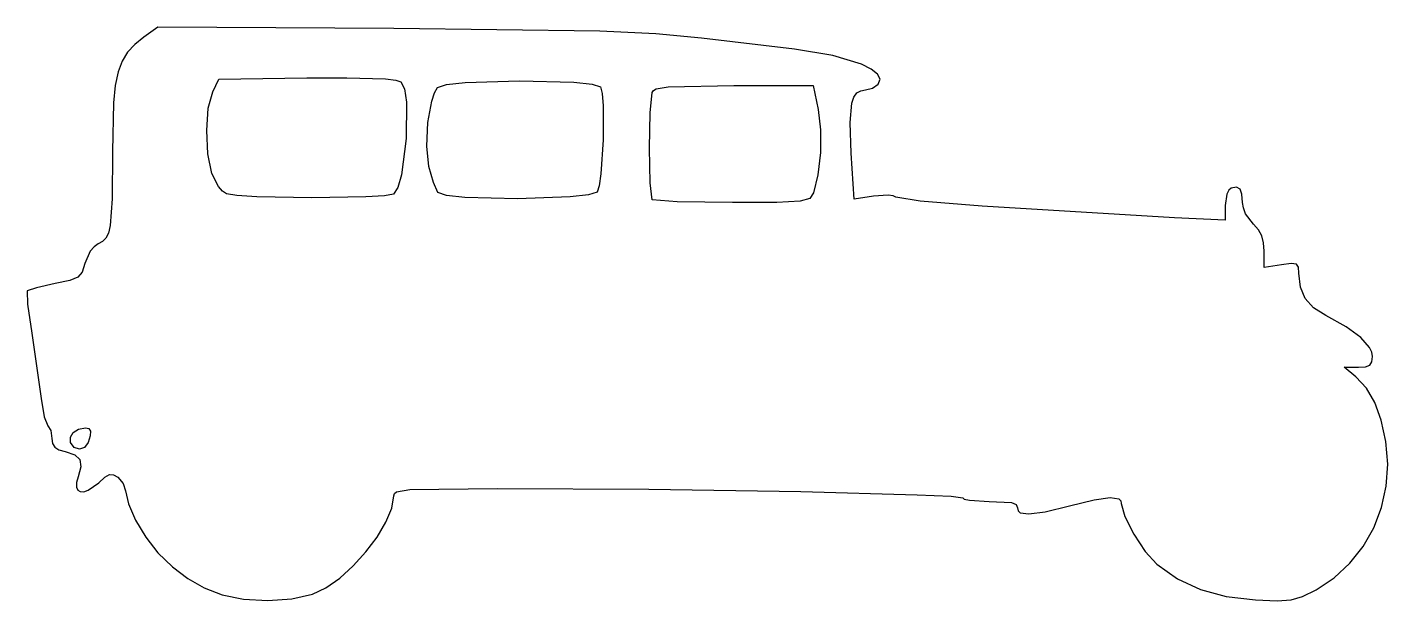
# Model space of a CAD drawing. Extents: x 80 to 105, y 119.7 to 130.2.
import ezdxf

# ---------------------------------------------------------------- set-up
doc = ezdxf.new("R2010")
doc.units = 0
doc.layers.add('Layer_1', color=7, linetype='CONTINUOUS')

msp = doc.modelspace()

# ---------------------------------------------------------------- linework, layer by layer
at = {"layer": 'Layer_1', "color": 1}
for points in [[(82.433191, 130.158695), (82.173761, 129.97361), (82.007174, 129.842075), (81.875605, 129.70233), (81.775083, 129.539922), (81.701648, 129.3404), (81.651334, 129.089307), (81.620174, 128.77219), (81.599459, 127.882067), (81.592036, 127.015461), (81.558793, 126.527426), (81.526487, 126.386583), (81.480525, 126.293839), (81.418501, 126.233678), (81.338019, 126.190585), (81.261729, 126.139221), (81.192884, 126.058322), (81.094854, 125.833269), (81.045516, 125.674378), (80.967684, 125.579447), (80.817723, 125.518651), (80.551988, 125.46217), (80.205842, 125.386782), (80.038394, 125.331913), (80.046466, 125.086633), (80.122353, 124.553312), (80.294737, 123.359939), (80.350411, 123.025415), (80.416631, 122.859666), (80.468704, 122.772493), (80.490351, 122.626875), (80.501978, 122.534097), (80.541622, 122.467797), (80.616465, 122.420867), (80.73368, 122.386187), (80.908336, 122.327485), (81.00185, 122.238721), (81.020449, 122.107721), (80.970343, 121.92231), (80.941288, 121.817862), (80.940442, 121.737686), (80.964543, 121.682675), (81.010421, 121.65373), (81.074872, 121.651755), (81.154699, 121.677635), (81.347668, 121.816539), (81.462951, 121.917876), (81.547603, 121.964875), (81.620304, 121.962899), (81.699718, 121.917236), (81.798219, 121.800858), (81.840197, 121.664932), (81.890681, 121.42981), (82.02203, 121.133087), (82.210684, 120.819665), (82.433089, 120.53444), (82.697932, 120.273348), (82.978574, 120.060524), (83.280402, 119.892444), (83.60881, 119.765599), (83.999395, 119.686001), (84.445754, 119.661278), (84.887839, 119.691075), (85.265596, 119.775045), (85.508894, 119.891109), (85.761469, 120.069247), (86.01051, 120.293978), (86.243208, 120.549812), (86.446749, 120.821265), (86.608327, 121.09285), (86.715126, 121.349083), (86.754335, 121.574479), (86.764128, 121.61727), (86.804415, 121.650276), (87.044945, 121.691966), (88.645297, 121.713245), (91.42428, 121.695973), (94.206212, 121.652923), (96.340162, 121.597162), (96.960721, 121.568606), (97.175185, 121.541767), (97.200274, 121.515972), (97.298959, 121.494834), (97.654234, 121.475304), (98.067834, 121.450948), (98.150646, 121.414448), (98.174325, 121.356356), (98.186291, 121.303986), (98.223863, 121.267727), (98.386158, 121.243935), (98.6818, 121.285806), (99.131363, 121.394142), (99.583127, 121.503817), (99.874609, 121.546161), (100.031011, 121.522229), (100.066438, 121.485721), (100.077558, 121.43303), (100.142184, 121.195345), (100.304089, 120.876575), (100.515318, 120.558559), (100.727911, 120.323134), (101.104655, 120.057287), (101.526086, 119.861839), (102.000496, 119.733795), (102.536173, 119.670148), (102.928982, 119.653836), (103.188333, 119.670007), (103.398845, 119.732906), (103.645137, 119.856799), (103.975845, 120.074378), (104.264361, 120.340686), (104.507371, 120.648692), (104.70156, 120.991375), (104.843617, 121.361707), (104.930225, 121.75266), (104.95808, 122.157215), (104.923858, 122.568339), (104.838977, 122.962011), (104.720915, 123.286502), (104.566556, 123.548551), (104.372783, 123.7549), (104.161522, 123.932861), (104.419248, 123.933425), (104.552544, 123.940594), (104.630801, 123.968506), (104.667713, 124.02751), (104.67697, 124.127958), (104.663508, 124.209888), (104.623162, 124.295398), (104.462165, 124.476875), (104.194641, 124.671803), (103.821244, 124.879607), (103.597538, 125.021968), (103.444593, 125.192701), (103.356878, 125.40049), (103.328882, 125.654024), (103.321601, 125.765911), (103.283049, 125.820595), (103.18811, 125.830134), (103.01167, 125.806596), (102.694466, 125.755794), (102.694466, 126.060139), (102.683826, 126.211357), (102.649584, 126.337708), (102.588218, 126.447904), (102.496208, 126.550656), (102.353934, 126.743859), (102.312752, 126.849295), (102.297964, 126.947776), (102.286985, 127.102665), (102.251527, 127.194893), (102.187787, 127.229313), (102.091967, 127.210771), (102.046947, 127.173528), (102.01179, 127.104074), (101.98076, 126.895892), (101.98076, 126.623607), (101.048981, 126.669144), (97.53175, 126.879439), (96.392791, 126.974974), (95.945266, 127.043653), (95.898877, 127.069278), (95.808405, 127.081866), (95.541022, 127.065497), (95.185255, 127.012216), (95.130891, 127.852459), (95.110712, 128.410706), (95.142239, 128.766306), (95.179848, 128.879006), (95.233332, 128.954114), (95.303676, 128.995984), (95.391862, 129.008966), (95.521173, 129.040426), (95.626817, 129.115991), (95.658819, 129.205695), (95.613903, 129.298035), (95.498522, 129.390328), (95.319122, 129.47988), (94.794081, 129.640004), (94.090377, 129.756898), (92.385422, 129.955768), (91.552957, 130.035725), (90.528329, 130.086042), (86.755103, 130.134192), (82.433239, 130.15883), (82.433239, 130.15883)], [(85.892713, 129.233093), (86.601258, 129.213112), (86.792782, 129.190647), (86.883813, 129.159538), (86.947183, 129.027291), (86.982602, 128.78504), (86.979469, 128.118911), (86.894204, 127.457952), (86.826948, 127.222164), (86.746571, 127.098971), (86.583667, 127.069679), (86.240702, 127.049218), (85.249489, 127.034345), (84.242743, 127.053367), (83.880353, 127.075295), (83.69026, 127.105324), (83.614793, 127.15563), (83.539584, 127.240923), (83.418748, 127.477044), (83.346059, 127.83747), (83.325259, 128.266358), (83.355338, 128.675637), (83.435331, 128.977242), (83.545454, 129.207244), (85.159957, 129.228778), (85.892711, 129.233124), (85.892711, 129.233124)], [(89.056512, 129.176592), (90.047445, 129.152039), (90.385914, 129.117757), (90.537041, 129.068493), (90.567518, 128.946773), (90.58496, 128.720518), (90.585155, 128.095238), (90.546341, 127.474315), (90.515031, 127.25351), (90.477244, 127.139419), (90.319981, 127.087657), (89.985082, 127.049878), (89.01927, 127.017135), (88.053604, 127.042902), (87.718886, 127.078259), (87.561877, 127.128889), (87.477061, 127.311992), (87.392434, 127.608408), (87.355894, 127.982397), (87.378275, 128.415219), (87.448305, 128.806675), (87.497686, 128.955578), (87.554765, 129.056566), (87.715206, 129.107078), (88.060301, 129.144097), (89.056515, 129.176601), (89.056515, 129.176601)], [(92.983115, 129.088316), (94.436077, 129.088316), (94.526529, 128.652012), (94.569661, 128.282236), (94.566839, 127.862704), (94.521932, 127.456233), (94.438425, 127.125635), (94.375292, 127.023558), (94.195821, 126.970467), (93.766942, 126.950344), (92.955573, 126.947183), (91.939858, 126.962762), (91.486502, 127.000151), (91.448684, 127.310691), (91.434827, 127.942251), (91.445636, 128.593434), (91.481842, 128.962834), (91.506904, 128.999249), (91.557856, 129.028025), (91.778548, 129.066085), (92.982965, 129.088296), (92.982965, 129.088296)], [(81.104811, 122.822339), (81.169132, 122.807607), (81.198714, 122.759573), (81.194086, 122.675468), (81.155771, 122.552529), (81.087826, 122.461264), (80.994467, 122.431185), (80.901063, 122.462164), (80.832994, 122.554078), (80.829099, 122.649884), (80.882267, 122.735553), (80.978745, 122.797549), (81.104799, 122.822328), (81.104799, 122.822328)]]:
    msp.add_lwpolyline(points, dxfattribs=at)

doc.saveas('drawing.dxf')
